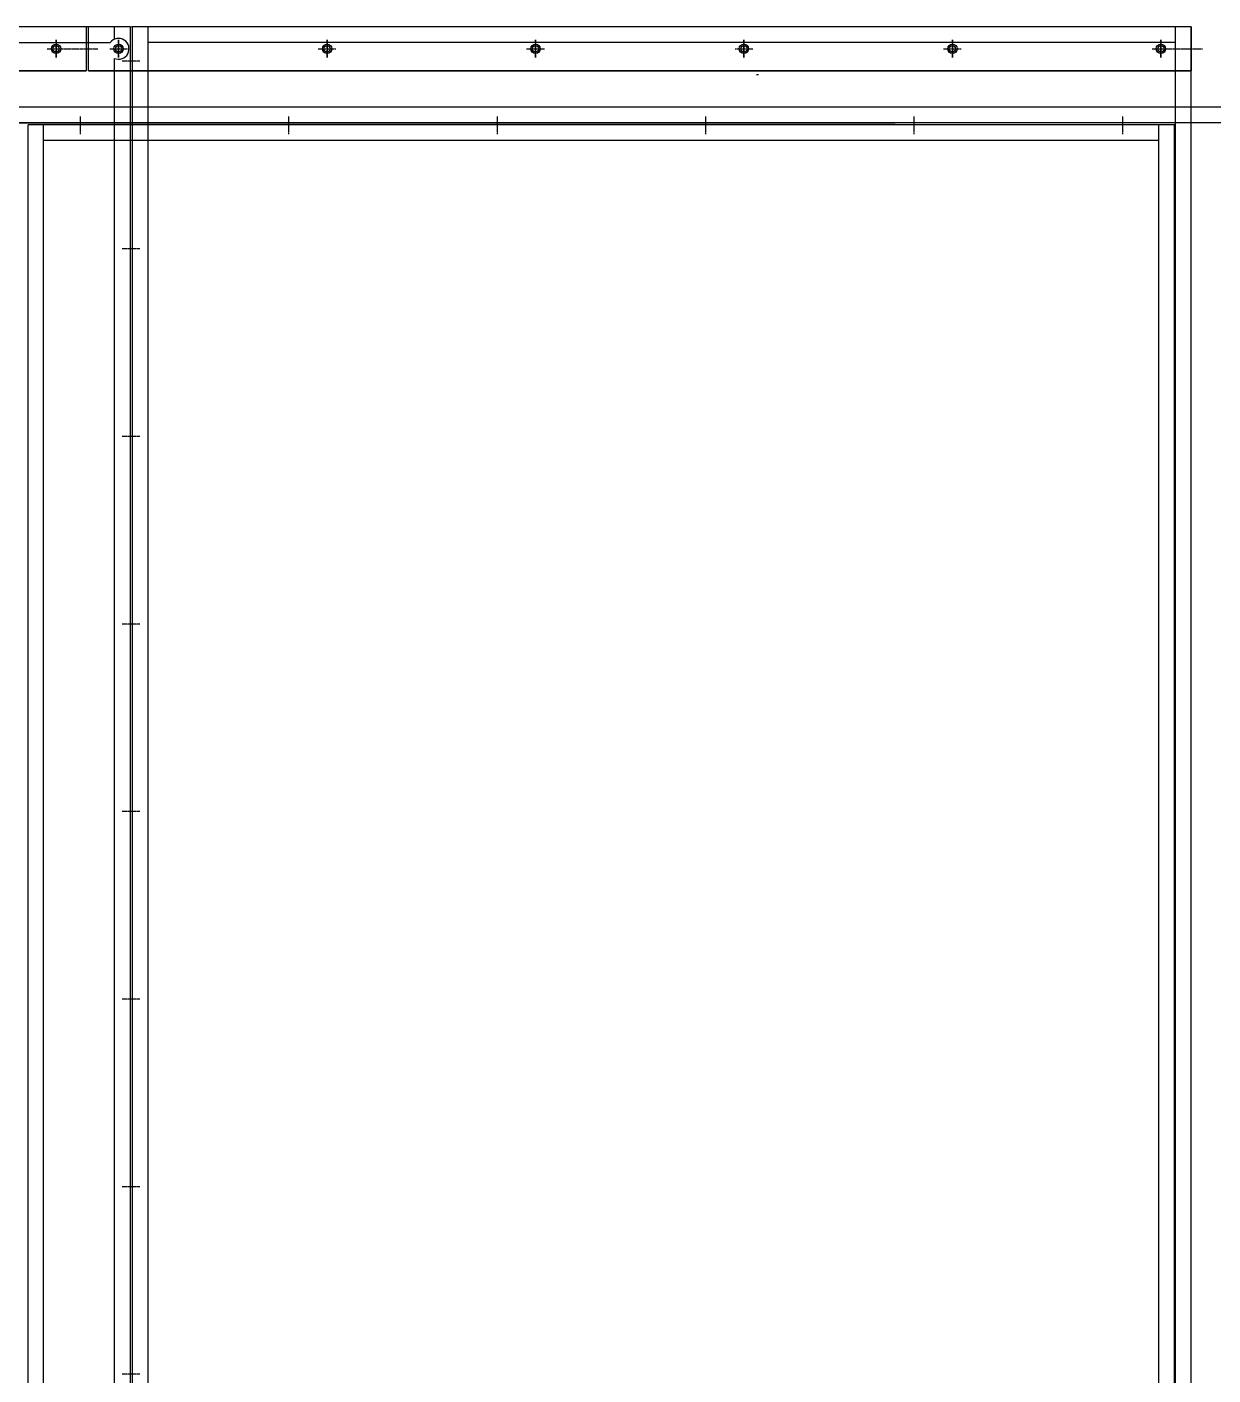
# Model space of a CAD drawing. Header units: millimetres. Extents: x 2686 to 32093, y 2268 to 23063.
# Drawn here: x 14447 to 15585, y 9883 to 11177 of the extents above; entities that cross this region are included whole.
import ezdxf

# ---------------------------------------------------------------- set-up
doc = ezdxf.new("R2010")
doc.units = ezdxf.units.MM
doc.linetypes.add('CENTER', pattern=[2, 1.25, -0.25, 0.25, -0.25])
doc.layers.add('center', color=1, linetype='CENTER')

# ---------------------------------------------------------------- blocks, each defined once
blk = doc.blocks.new('A$C1F404FBA')
for p, q in [((9.5, 2586), (9.5, 0)), ((1025.5, 2586), (9.5, 2586)), ((24.5, 2586), (24.5, 0)), ((1010.5, 0), (1010.5, 2586)), ((1025.5, 0), (1025.5, 2586)), ((1010.5, 2571), (24.5, 2571))]:
    blk.add_line(p, q)
at = {"color": 7}
for centre in [(196.5, 2565), (396.5, 2565), (596.5, 2565), (796.5, 2565), (996.5, 2565)]:
    blk.add_circle(centre, 4.5, dxfattribs=at)
at = {"color": 1}
blk.add_circle((196.5, 2565), 3, dxfattribs=at)
at = {"layer": 'center', "color": 1}
for p, q in [((188, 2565), (205, 2565)), ((188, 2565), (205, 2565)), ((196.5, 2573.5), (196.5, 2556.5)), ((196.5, 2573.5), (196.5, 2556.5)), ((388, 2565), (405, 2565)), ((396.5, 2573.5), (396.5, 2556.5)), ((588, 2565), (605, 2565)), ((596.5, 2573.5), (596.5, 2556.5)), ((788, 2565), (805, 2565)), ((796.5, 2573.5), (796.5, 2556.5)), ((988, 2565), (1005, 2565)), ((996.5, 2573.5), (996.5, 2556.5)), ((1019.5, 2565), (1036.5, 2565))]:
    blk.add_line(p, q, dxfattribs=at)
at = {"layer": 'center'}
for p, q in [((17, 2553), (0, 2553)), ((17, 2373), (0, 2373)), ((17, 2193), (0, 2193)), ((17, 2013), (0, 2013)), ((17, 1833), (0, 1833)), ((17, 1653), (0, 1653)), ((17, 1473), (0, 1473)), ((17, 1293), (0, 1293))]:
    blk.add_line(p, q, dxfattribs=at)
blk = doc.blocks.new('A$C25707C5C')
for p, q in [((1100, 2586), (0, 2586)), ((1085, 2574.2), (1085, 2586)), ((1100, 2586), (1100, 0)), ((15, 2571), (1081, 2571)), ((1085, 0), (1085, 2555.8))]:
    blk.add_line(p, q)
for centre in [(1029, 2565), (1089, 2565)]:
    blk.add_circle(centre, 4.5)
blk.add_arc((1089, 2565), 10, 246.4181, 143.1301)
at = {"layer": 'center', "color": 1}
for p, q in [((1020.5, 2565), (1037.5, 2565)), ((1029, 2573.5), (1029, 2556.5)), ((1080.5, 2565), (1097.5, 2565)), ((1089, 2573.5), (1089, 2556.5))]:
    blk.add_line(p, q, dxfattribs=at)
at = {"layer": 'center'}
for p, q in [((1109.5, 2553), (1092.5, 2553)), ((1109.5, 2373), (1092.5, 2373)), ((1109.5, 2193), (1092.5, 2193)), ((1109.5, 2013), (1092.5, 2013)), ((1109.5, 1833), (1092.5, 1833)), ((1109.5, 1653), (1092.5, 1653)), ((1109.5, 1473), (1092.5, 1473)), ((1109.5, 1293), (1092.5, 1293))]:
    blk.add_line(p, q, dxfattribs=at)
blk = doc.blocks.new('A$C00BA3925')
for p, q in [((0, 11), (0, 1069)), ((0, 1069), (0, 11)), ((0, 1069), (0, 11)), ((0, 1069), (42, 1069)), ((42, 11), (0, 11))]:
    blk.add_line(p, q)
at = {"color": 7, "lineweight": 15}
for p, q in [((0, 11), (0, 1069)), ((42, 11), (42, 1069)), ((3.5, 11), (0, 11)), ((20, 11), (3.5, 11)), ((20, 11), (42, 11))]:
    blk.add_line(p, q, dxfattribs=at)
for centre in [(21, 1040), (21, 840), (21, 840), (21, 640), (21, 440), (21, 240), (21, 40)]:
    blk.add_circle(centre, 3)
at = {"layer": 'center'}
for p, q in [((21, 1048.5), (21, 1031.5)), ((12.5, 1040), (29.5, 1040)), ((21, 848.5), (21, 831.5)), ((21, 848.5), (21, 831.5)), ((12.5, 840), (29.5, 840)), ((12.5, 840), (29.5, 840)), ((21, 648.5), (21, 631.5)), ((12.5, 640), (29.5, 640)), ((12.5, 440), (29.5, 440)), ((21, 448.5), (21, 431.5)), ((21, 248.5), (21, 231.5)), ((12.5, 240), (29.5, 240)), ((12.5, 40), (29.5, 40)), ((21, 48.5), (21, 31.5)), ((21, 34.5), (21, 17.5)), ((21, 17), (21, 0))]:
    blk.add_line(p, q, dxfattribs=at)
blk = doc.blocks.new('A$C39BF085F')
at = {"color": 7, "lineweight": 15}
for p, q in [((1058, 42), (0, 42)), ((1058, 20), (1058, 42)), ((1058, 20), (1058, 3.5)), ((1058, 0), (0, 0)), ((1058, 3.5), (1058, 0))]:
    blk.add_line(p, q, dxfattribs=at)
for p, q in [((0, 0), (0, 42)), ((1058, 42), (1058, 0)), ((1058, 0), (0, 0)), ((0, 0), (1058, 0)), ((0, 0), (1058, 0))]:
    blk.add_line(p, q)
for centre in [(29, 21), (229, 21), (229, 21), (429, 21), (629, 21), (829, 21), (1029, 21)]:
    blk.add_circle(centre, 3)
at = {"layer": 'center'}
for p, q in [((29, 12.5), (29, 29.5)), ((229, 12.5), (229, 29.5)), ((229, 12.5), (229, 29.5)), ((429, 12.5), (429, 29.5)), ((629, 12.5), (629, 29.5)), ((829, 12.5), (829, 29.5)), ((1029, 12.5), (1029, 29.5)), ((20.5, 21), (37.5, 21)), ((220.5, 21), (237.5, 21)), ((220.5, 21), (237.5, 21)), ((420.5, 21), (437.5, 21)), ((620.5, 21), (637.5, 21)), ((820.5, 21), (837.5, 21)), ((1020.5, 21), (1037.5, 21)), ((1034.5, 21), (1051.5, 21)), ((1052, 21), (1069, 21))]:
    blk.add_line(p, q, dxfattribs=at)
blk = doc.blocks.new('A$C598110FA')
for p, q in [((0, 9.5), (0, 2265.5)), ((0, 9.5), (0, 2265.5)), ((1100, 2265.5), (0, 2265.5)), ((15, 9.5), (15, 2265.5)), ((1100, 2265.5), (1058, 2265.5)), ((1085, 9.5), (1085, 2265.5)), ((1085, 9.5), (1085, 2265.5)), ((1100, 9.5), (1100, 2265.5)), ((1100, 9.5), (1100, 2265.5)), ((1100, 9.5), (1100, 2265.5)), ((1100, 9.5), (1100, 2265.5)), ((1100, 9.5), (1100, 2265.5)), ((1100, 9.5), (1100, 2265.5)), ((1085, 2250.5), (15, 2250.5))]:
    blk.add_line(p, q)
at = {"layer": 'center'}
for p, q in [((50, 2273.5), (50, 2256.5)), ((250, 2273.5), (250, 2256.5)), ((450, 2273.5), (450, 2256.5)), ((650, 2273.5), (650, 2256.5)), ((850, 2273.5), (850, 2256.5)), ((1050, 2273.5), (1050, 2256.5)), ((1050, 2273.5), (1050, 2256.5))]:
    blk.add_line(p, q, dxfattribs=at)
blk = doc.blocks.new('1')
for p, q in [((15147.3, 11131.5), (15149.3, 11131.5)), ((15746.2, 11100.2), (13361.2, 11100.2)), ((15746.2, 11085.2), (13346.2, 11085.2)), ((13488.2, 11085.2), (15280.2, 11085.2))]:
    blk.add_line(p, q)
for name, p in [('A$C25707C5C', (13446.2, 8591.2)), ('A$C39BF085F', (14506.2, 11135.2)), ('A$C1F404FBA', (14538.7, 8591.2))]:
    blk.add_blockref(name, p)
at = {"rotation": 90}
blk.add_blockref('A$C00BA3925', (14515.2, 11135.2), dxfattribs=at)
at = {"color": 7}
blk.add_blockref('A$C598110FA', (14448.3, 8817.7), dxfattribs=at)

msp = doc.modelspace()

# ---------------------------------------------------------------- block references
msp.add_blockref('1', (0, 0))

doc.saveas('drawing.dxf')
